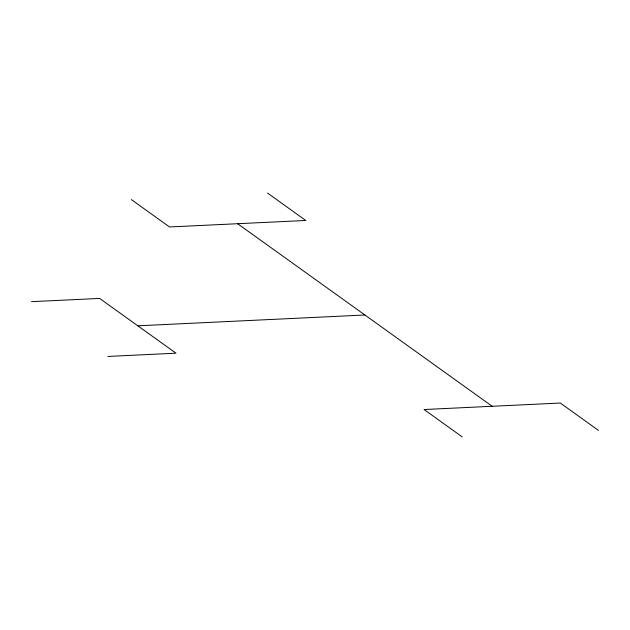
<?xml version="1.0" encoding="UTF-8"?>
<svg xmlns="http://www.w3.org/2000/svg" width="630" height="630" viewBox="0 0 630 630"><rect width="100%" height="100%" fill="white"/><g stroke="black" fill="none" stroke-linecap="round" stroke-linejoin="round"><path stroke-width="0.94" d="M31.5 301.668L99.627 298.423L175.998 353.194L107.864 356.438M137.812 325.812L364.912 315M267.585 193.087L305.763 220.476L169.509 226.957L131.323 199.576M598.5 430.424L560.314 403.043L424.061 409.524L462.239 436.913M237.636 223.721L492.188 406.279"/></g></svg>
